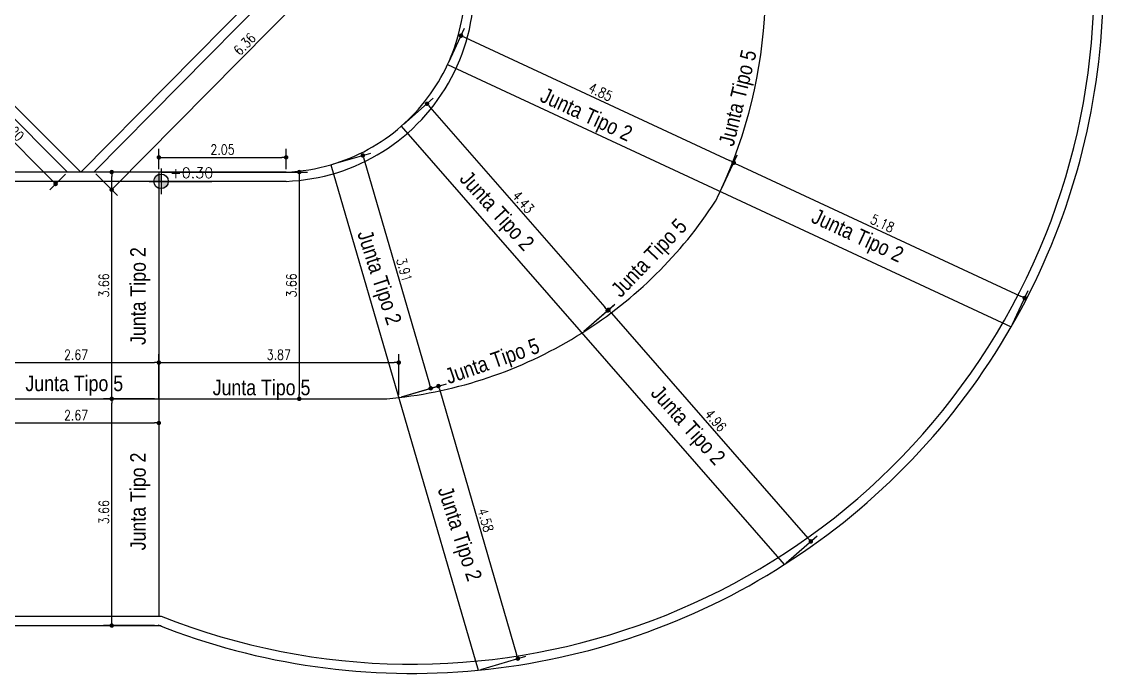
# Model space of a CAD drawing. Header units: millimetres. Extents: x 28448 to 57563, y -116865 to -58388.
# Drawn here: x 28846.33 to 28863.77, y -58469.16 to -58458.65 of the extents above; entities that cross this region are included whole.
import ezdxf

# ---------------------------------------------------------------- set-up
doc = ezdxf.new("R2010")
doc.units = ezdxf.units.MM
doc.header["$PDMODE"] = 35
doc.header["$PDSIZE"] = 0.5
doc.layers.get('DEFPOINTS').update_dxf_attribs({"color": 252, "lineweight": 5})
doc.layers.add('-PA-Cotas', color=4, linetype='Continuous')
doc.layers.add('Proyecto de Pavimento', color=4, linetype='Continuous')
doc.styles.add('Angosta', font='romans.shx', dxfattribs={"width": 0.8})
doc.styles.add('ARIAL', font='ARIALN.TTF')
doc.styles.add('romans', font='romans.shx')
doc.dimstyles.new('JC_1@100', dxfattribs={"dimscale": 0.9, "dimtxt": 0.18, "dimasz": 0.08, "dimexe": 0.15, "dimexo": 0.05, "dimgap": 0.05, "dimtad": 1, "dimzin": 1, "dimdsep": 46, "dimtxsty": 'Angosta', "dimblk1": 'DOT', "dimblk2": 'DOT', "dimsah": 1, "dimcen": 0.09, "dimclrd": 2, "dimclre": 1, "dimclrt": 3, "dimaunit": 1, "dimadec": 3, "dimazin": 0, "dimtfac": 1.8, "dimtmove": 2, "dimatfit": 3, "dimldrblk": 'DOT', "dimfxl": 0.15, "dimtolj": 1, "dimtzin": 0, "dimarcsym": 0})

# ---------------------------------------------------------------- blocks, each defined once
blk = doc.blocks.new('A$C445B3242')
h = blk.add_hatch(color=256)
h.paths.add_polyline_path([(0.195, 0.389, 0.414214), (0, 0.195), (0.195, 0.195)])
h.paths.add_polyline_path([(0.195, 0, 0.414214), (0.389, 0.195), (0.195, 0.195)])
for p, q in [((0.195, 0.389), (0.195, 0)), ((0.197, 0.544), (0.197, -0.147)), ((-0.123, 0.194), (1.565, 0.194)), ((0, 0.195), (0.389, 0.195))]:
    blk.add_line(p, q)
blk.add_circle((0.195, 0.195), 0.195)
blk = doc.blocks.new('_Dot')
at = {"color": 0, "linetype": 'ByBlock', "lineweight": -2}
blk.add_line((-0.5, 0), (-1, 0), dxfattribs=at)
at = {"color": 0, "linetype": 'ByBlock', "const_width": 0.5}
blk.add_lwpolyline([(-0.25, 0, 1), (0.25, 0, 1)], format="xyb", close=True, dxfattribs=at)
blk = doc.blocks.new('*D590')
at = {"layer": 'DEFPOINTS', "color": 0, "transparency": 16777216}
for p in [(28848.539, -58464.147), (28845.868, -58464.732), (28848.539, -58464.732)]:
    blk.add_point(p, dxfattribs=at)
at = {"layer": 'Proyecto de Pavimento', "color": 1, "lineweight": -2, "transparency": 16777216}
for p, q in [((28845.868, -58464.687), (28845.868, -58464.012)), ((28848.539, -58464.687), (28848.539, -58464.012))]:
    blk.add_line(p, q, dxfattribs=at)
at = {"layer": 'Proyecto de Pavimento', "color": 2, "lineweight": -2, "transparency": 16777216}
blk.add_line((28845.94, -58464.147), (28848.467, -58464.147), dxfattribs=at)
at = {"layer": 'Proyecto de Pavimento', "color": 2, "lineweight": -2, "transparency": 16777216, "xscale": 0.072, "yscale": 0.072, "zscale": 0.072, "rotation": 180}
blk.add_blockref('_Dot', (28845.868, -58464.147), dxfattribs=at)
at = {"layer": 'Proyecto de Pavimento', "color": 2, "lineweight": -2, "transparency": 16777216, "xscale": 0.072, "yscale": 0.072, "zscale": 0.072}
blk.add_blockref('_Dot', (28848.539, -58464.147), dxfattribs=at)
at = {"layer": 'Proyecto de Pavimento', "color": 3, "transparency": 16777216, "insert": (28847.204, -58464.021), "char_height": 0.162, "attachment_point": 5, "style": 'Angosta'}
blk.add_mtext('\\A1;2.67', dxfattribs=at)
blk = doc.blocks.new('*D587')
at = {"layer": 'DEFPOINTS', "color": 0, "transparency": 16777216}
for p in [(28845.868, -58464.732), (28848.539, -58464.732), (28848.539, -58465.122)]:
    blk.add_point(p, dxfattribs=at)
at = {"layer": 'Proyecto de Pavimento', "color": 1, "lineweight": -2, "transparency": 16777216}
for p, q in [((28845.868, -58464.777), (28845.868, -58465.257)), ((28848.539, -58464.777), (28848.539, -58465.257))]:
    blk.add_line(p, q, dxfattribs=at)
at = {"layer": 'Proyecto de Pavimento', "color": 2, "lineweight": -2, "transparency": 16777216}
blk.add_line((28845.94, -58465.122), (28848.467, -58465.122), dxfattribs=at)
at = {"layer": 'Proyecto de Pavimento', "color": 2, "lineweight": -2, "transparency": 16777216, "xscale": 0.072, "yscale": 0.072, "zscale": 0.072, "rotation": 180}
blk.add_blockref('_Dot', (28845.868, -58465.122), dxfattribs=at)
at = {"layer": 'Proyecto de Pavimento', "color": 2, "lineweight": -2, "transparency": 16777216, "xscale": 0.072, "yscale": 0.072, "zscale": 0.072}
blk.add_blockref('_Dot', (28848.539, -58465.122), dxfattribs=at)
at = {"layer": 'Proyecto de Pavimento', "color": 3, "transparency": 16777216, "insert": (28847.204, -58464.996), "char_height": 0.162, "attachment_point": 5, "style": 'Angosta'}
blk.add_mtext('\\A1;2.67', dxfattribs=at)
blk = doc.blocks.new('*D588')
at = {"layer": 'DEFPOINTS', "color": 0, "transparency": 16777216}
for p in [(28847.779, -58464.732), (28848.512, -58464.732), (28848.512, -58468.39)]:
    blk.add_point(p, dxfattribs=at)
at = {"layer": 'Proyecto de Pavimento', "color": 1, "lineweight": -2, "transparency": 16777216}
for p, q in [((28848.467, -58464.732), (28847.644, -58464.732)), ((28848.467, -58468.39), (28847.644, -58468.39))]:
    blk.add_line(p, q, dxfattribs=at)
at = {"layer": 'Proyecto de Pavimento', "color": 2, "lineweight": -2, "transparency": 16777216}
blk.add_line((28847.779, -58468.318), (28847.779, -58464.804), dxfattribs=at)
at = {"layer": 'Proyecto de Pavimento', "color": 2, "lineweight": -2, "transparency": 16777216, "xscale": 0.072, "yscale": 0.072, "zscale": 0.072}
for p, rotation in [((28847.779, -58464.732), 90), ((28847.779, -58468.39), 270)]:
    blk.add_blockref('_Dot', p, dxfattribs=dict(at, rotation=rotation))
at = {"layer": 'Proyecto de Pavimento', "color": 3, "transparency": 16777216, "insert": (28847.653, -58466.561), "char_height": 0.162, "attachment_point": 5, "rotation": 90, "style": 'Angosta'}
blk.add_mtext('\\A1;3.66', dxfattribs=at)
blk = doc.blocks.new('*D589')
at = {"layer": 'DEFPOINTS', "color": 0, "transparency": 16777216}
for p in [(28847.779, -58461.074), (28848.512, -58461.074), (28848.512, -58464.732)]:
    blk.add_point(p, dxfattribs=at)
at = {"layer": 'Proyecto de Pavimento', "color": 1, "lineweight": -2, "transparency": 16777216}
for p, q in [((28848.467, -58461.074), (28847.644, -58461.074)), ((28848.467, -58464.732), (28847.644, -58464.732))]:
    blk.add_line(p, q, dxfattribs=at)
at = {"layer": 'Proyecto de Pavimento', "color": 2, "lineweight": -2, "transparency": 16777216}
blk.add_line((28847.779, -58464.66), (28847.779, -58461.146), dxfattribs=at)
at = {"layer": 'Proyecto de Pavimento', "color": 2, "lineweight": -2, "transparency": 16777216, "xscale": 0.072, "yscale": 0.072, "zscale": 0.072}
for p, rotation in [((28847.779, -58461.074), 90), ((28847.779, -58464.732), 270)]:
    blk.add_blockref('_Dot', p, dxfattribs=dict(at, rotation=rotation))
at = {"layer": 'Proyecto de Pavimento', "color": 3, "transparency": 16777216, "insert": (28847.653, -58462.903), "char_height": 0.162, "attachment_point": 5, "rotation": 90, "style": 'Angosta'}
blk.add_mtext('\\A1;3.66', dxfattribs=at)
blk = doc.blocks.new('*D591')
at = {"layer": 'DEFPOINTS', "color": 0, "transparency": 16777216}
for p in [(28852.408, -58464.147), (28848.539, -58464.777), (28852.408, -58464.712, -499.792)]:
    blk.add_point(p, dxfattribs=at)
at = {"layer": 'Proyecto de Pavimento', "color": 1, "lineweight": -2, "transparency": 16777216}
for p, q in [((28848.539, -58464.732), (28848.539, -58464.012)), ((28852.408, -58464.667), (28852.408, -58464.012))]:
    blk.add_line(p, q, dxfattribs=at)
at = {"layer": 'Proyecto de Pavimento', "color": 2, "lineweight": -2, "transparency": 16777216}
blk.add_line((28848.611, -58464.147), (28852.336, -58464.147), dxfattribs=at)
at = {"layer": 'Proyecto de Pavimento', "color": 2, "lineweight": -2, "transparency": 16777216, "xscale": 0.072, "yscale": 0.072, "zscale": 0.072, "rotation": 180}
blk.add_blockref('_Dot', (28848.539, -58464.147), dxfattribs=at)
at = {"layer": 'Proyecto de Pavimento', "color": 2, "lineweight": -2, "transparency": 16777216, "xscale": 0.072, "yscale": 0.072, "zscale": 0.072}
blk.add_blockref('_Dot', (28852.408, -58464.147), dxfattribs=at)
at = {"layer": 'Proyecto de Pavimento', "color": 3, "transparency": 16777216, "insert": (28850.474, -58464.021), "char_height": 0.162, "attachment_point": 5, "style": 'Angosta'}
blk.add_mtext('\\A1;3.87', dxfattribs=at)
blk = doc.blocks.new('*D605')
at = {"layer": 'DEFPOINTS', "color": 0, "transparency": 16777216}
for p in [(28850.592, -58460.837), (28848.539, -58461.074), (28850.592, -58461.074)]:
    blk.add_point(p, dxfattribs=at)
at = {"layer": 'Proyecto de Pavimento', "color": 1, "lineweight": -2, "transparency": 16777216}
for p, q in [((28848.539, -58461.029), (28848.539, -58460.702)), ((28850.592, -58461.029), (28850.592, -58460.702))]:
    blk.add_line(p, q, dxfattribs=at)
at = {"layer": 'Proyecto de Pavimento', "color": 2, "lineweight": -2, "transparency": 16777216}
blk.add_line((28848.611, -58460.837), (28850.52, -58460.837), dxfattribs=at)
at = {"layer": 'Proyecto de Pavimento', "color": 2, "lineweight": -2, "transparency": 16777216, "xscale": 0.072, "yscale": 0.072, "zscale": 0.072, "rotation": 180}
blk.add_blockref('_Dot', (28848.539, -58460.837), dxfattribs=at)
at = {"layer": 'Proyecto de Pavimento', "color": 2, "lineweight": -2, "transparency": 16777216, "xscale": 0.072, "yscale": 0.072, "zscale": 0.072}
blk.add_blockref('_Dot', (28850.592, -58460.837), dxfattribs=at)
at = {"layer": 'Proyecto de Pavimento', "color": 3, "transparency": 16777216, "insert": (28849.566, -58460.711), "char_height": 0.162, "attachment_point": 5, "style": 'Angosta'}
blk.add_mtext('\\A1;2.05', dxfattribs=at)
blk = doc.blocks.new('*D606')
at = {"layer": 'DEFPOINTS', "color": 0, "transparency": 16777216}
for p in [(28848.539, -58461.074), (28848.539, -58464.732), (28850.803, -58464.732)]:
    blk.add_point(p, dxfattribs=at)
at = {"layer": 'Proyecto de Pavimento', "color": 1, "lineweight": -2, "transparency": 16777216}
for p, q in [((28848.584, -58461.074), (28850.938, -58461.074)), ((28848.584, -58464.732), (28850.938, -58464.732))]:
    blk.add_line(p, q, dxfattribs=at)
at = {"layer": 'Proyecto de Pavimento', "color": 2, "lineweight": -2, "transparency": 16777216}
blk.add_line((28850.803, -58461.146), (28850.803, -58464.66), dxfattribs=at)
at = {"layer": 'Proyecto de Pavimento', "color": 2, "lineweight": -2, "transparency": 16777216, "xscale": 0.072, "yscale": 0.072, "zscale": 0.072}
for p, rotation in [((28850.803, -58461.074), 90), ((28850.803, -58464.732), 270)]:
    blk.add_blockref('_Dot', p, dxfattribs=dict(at, rotation=rotation))
at = {"layer": 'Proyecto de Pavimento', "color": 3, "transparency": 16777216, "insert": (28850.677, -58462.903), "char_height": 0.162, "attachment_point": 5, "rotation": 90, "style": 'Angosta'}
blk.add_mtext('\\A1;3.66', dxfattribs=at)
blk = doc.blocks.new('*D607')
at = {"layer": 'DEFPOINTS', "color": 0, "transparency": 16777216}
for p in [(28851.314, -58460.956, -499.792), (28852.923, -58464.562), (28852.408, -58464.712, -499.792)]:
    blk.add_point(p, dxfattribs=at)
at = {"layer": 'Proyecto de Pavimento', "color": 1, "lineweight": -2, "transparency": 16777216}
for p, q in [((28851.357, -58460.943), (28851.958, -58460.768)), ((28852.451, -58464.7), (28853.053, -58464.524))]:
    blk.add_line(p, q, dxfattribs=at)
at = {"layer": 'Proyecto de Pavimento', "color": 2, "lineweight": -2, "transparency": 16777216}
blk.add_line((28851.849, -58460.875), (28852.903, -58464.493), dxfattribs=at)
at = {"layer": 'Proyecto de Pavimento', "color": 2, "lineweight": -2, "transparency": 16777216, "xscale": 0.072, "yscale": 0.072, "zscale": 0.072}
for p, rotation in [((28851.829, -58460.806), 106.2415757651994), ((28852.923, -58464.562), 286.2415757651994)]:
    blk.add_blockref('_Dot', p, dxfattribs=dict(at, rotation=rotation))
at = {"layer": 'Proyecto de Pavimento', "color": 3, "transparency": 16777216, "insert": (28852.497, -58462.649), "char_height": 0.162, "attachment_point": 5, "rotation": 286.2416, "style": 'Angosta'}
blk.add_mtext('\\A1;3.91', dxfattribs=at)
blk = doc.blocks.new('*D608')
at = {"layer": 'DEFPOINTS', "color": 0, "transparency": 16777216}
for p in [(28852.448, -58460.335, -499.792), (28855.777, -58463.307), (28855.361, -58463.67, -499.792)]:
    blk.add_point(p, dxfattribs=at)
at = {"layer": 'Proyecto de Pavimento', "color": 1, "lineweight": -2, "transparency": 16777216}
for p, q in [((28852.482, -58460.305), (28852.965, -58459.883)), ((28855.395, -58463.641), (28855.878, -58463.219))]:
    blk.add_line(p, q, dxfattribs=at)
at = {"layer": 'Proyecto de Pavimento', "color": 2, "lineweight": -2, "transparency": 16777216}
blk.add_line((28852.911, -58460.026), (28855.729, -58463.253), dxfattribs=at)
at = {"layer": 'Proyecto de Pavimento', "color": 2, "lineweight": -2, "transparency": 16777216, "xscale": 0.072, "yscale": 0.072, "zscale": 0.072}
for p, rotation in [((28852.864, -58459.972), 131.1311332628308), ((28855.777, -58463.307), 311.1311332628308)]:
    blk.add_blockref('_Dot', p, dxfattribs=dict(at, rotation=rotation))
at = {"layer": 'Proyecto de Pavimento', "color": 3, "transparency": 16777216, "insert": (28854.415, -58461.557), "char_height": 0.162, "attachment_point": 5, "rotation": 311.1311, "style": 'Angosta'}
blk.add_mtext('\\A1;4.43', dxfattribs=at)
blk = doc.blocks.new('*D609')
at = {"layer": 'DEFPOINTS', "color": 0, "transparency": 16777216}
for p in [(28853.195, -58459.341, -499.792), (28857.81, -58460.92), (28857.592, -58461.387, -499.792)]:
    blk.add_point(p, dxfattribs=at)
at = {"layer": 'Proyecto de Pavimento', "color": 1, "lineweight": -2, "transparency": 16777216}
for p, q in [((28853.214, -58459.3), (28853.469, -58458.751)), ((28857.611, -58461.346), (28857.866, -58460.797))]:
    blk.add_line(p, q, dxfattribs=at)
at = {"layer": 'Proyecto de Pavimento', "color": 2, "lineweight": -2, "transparency": 16777216}
blk.add_line((28853.478, -58458.904), (28857.744, -58460.889), dxfattribs=at)
at = {"layer": 'Proyecto de Pavimento', "color": 2, "lineweight": -2, "transparency": 16777216, "xscale": 0.072, "yscale": 0.072, "zscale": 0.072}
for p, rotation in [((28853.412, -58458.874), 155.045710993096), ((28857.81, -58460.92), 335.045710993096)]:
    blk.add_blockref('_Dot', p, dxfattribs=dict(at, rotation=rotation))
at = {"layer": 'Proyecto de Pavimento', "color": 3, "transparency": 16777216, "insert": (28855.664, -58459.783), "char_height": 0.162, "attachment_point": 5, "rotation": 335.0457, "style": 'Angosta'}
blk.add_mtext('\\A1;4.85', dxfattribs=at)
blk = doc.blocks.new('*D614')
at = {"layer": 'DEFPOINTS', "color": 0, "transparency": 16777216}
for p in [(28852.408, -58464.712, -499.792), (28854.329, -58468.923), (28853.689, -58469.11, -499.792)]:
    blk.add_point(p, dxfattribs=at)
at = {"layer": 'Proyecto de Pavimento', "color": 1, "lineweight": -2, "transparency": 16777216}
for p, q in [((28852.451, -58464.7), (28853.177, -58464.488)), ((28853.733, -58469.097), (28854.459, -58468.886))]:
    blk.add_line(p, q, dxfattribs=at)
at = {"layer": 'Proyecto de Pavimento', "color": 2, "lineweight": -2, "transparency": 16777216}
blk.add_line((28853.068, -58464.595), (28854.309, -58468.854), dxfattribs=at)
at = {"layer": 'Proyecto de Pavimento', "color": 2, "lineweight": -2, "transparency": 16777216, "xscale": 0.072, "yscale": 0.072, "zscale": 0.072}
for p, rotation in [((28853.048, -58464.526), 106.2415757652681), ((28854.329, -58468.923), 286.2415757652681)]:
    blk.add_blockref('_Dot', p, dxfattribs=dict(at, rotation=rotation))
at = {"layer": 'Proyecto de Pavimento', "color": 3, "transparency": 16777216, "insert": (28853.809, -58466.689), "char_height": 0.162, "attachment_point": 5, "rotation": 286.2416, "style": 'Angosta'}
blk.add_mtext('\\A1;4.58', dxfattribs=at)
blk = doc.blocks.new('*D615')
at = {"layer": 'DEFPOINTS', "color": 0, "transparency": 16777216}
for p in [(28855.361, -58463.67, -499.792), (28859.054, -58467.032), (28858.624, -58467.407, -499.792)]:
    blk.add_point(p, dxfattribs=at)
at = {"layer": 'Proyecto de Pavimento', "color": 1, "lineweight": -2, "transparency": 16777216}
for p, q in [((28855.395, -58463.641), (28855.893, -58463.206)), ((28858.658, -58467.378), (28859.156, -58466.943))]:
    blk.add_line(p, q, dxfattribs=at)
at = {"layer": 'Proyecto de Pavimento', "color": 2, "lineweight": -2, "transparency": 16777216}
blk.add_line((28855.838, -58463.349), (28859.007, -58466.978), dxfattribs=at)
at = {"layer": 'Proyecto de Pavimento', "color": 2, "lineweight": -2, "transparency": 16777216, "xscale": 0.072, "yscale": 0.072, "zscale": 0.072}
for p, rotation in [((28855.791, -58463.295), 131.1311332627821), ((28859.054, -58467.032), 311.1311332627821)]:
    blk.add_blockref('_Dot', p, dxfattribs=dict(at, rotation=rotation))
at = {"layer": 'Proyecto de Pavimento', "color": 3, "transparency": 16777216, "insert": (28857.518, -58465.08), "char_height": 0.162, "attachment_point": 5, "rotation": 311.1311, "style": 'Angosta'}
blk.add_mtext('\\A1;4.96', dxfattribs=at)
blk = doc.blocks.new('*D616')
at = {"layer": 'DEFPOINTS', "color": 0}
for p in [(28857.592, -58461.387, -499.792), (28862.503, -58463.106), (28862.288, -58463.569, -499.792)]:
    blk.add_point(p, dxfattribs=at)
at = {"layer": 'Proyecto de Pavimento', "color": 1, "lineweight": -2}
for p, q in [((28857.611, -58461.346), (28857.864, -58460.802)), ((28862.307, -58463.528), (28862.56, -58462.984))]:
    blk.add_line(p, q, dxfattribs=at)
at = {"layer": 'Proyecto de Pavimento', "color": 2, "lineweight": -2}
blk.add_line((28857.873, -58460.954), (28862.437, -58463.076), dxfattribs=at)
at = {"layer": 'Proyecto de Pavimento', "color": 2, "lineweight": -2, "xscale": 0.072, "yscale": 0.072, "zscale": 0.072}
for p, rotation in [((28857.807, -58460.924), 155.075904229906), ((28862.503, -58463.106), 335.075904229906)]:
    blk.add_blockref('_Dot', p, dxfattribs=dict(at, rotation=rotation))
at = {"layer": 'Proyecto de Pavimento', "color": 3, "insert": (28860.208, -58461.901), "char_height": 0.162, "attachment_point": 5, "rotation": 335.0759, "style": 'Angosta'}
blk.add_mtext('\\A1;5.18', dxfattribs=at)
blk = doc.blocks.new('*D695')
at = {"layer": 'DEFPOINTS', "color": 0, "transparency": 16777216}
for p in [(28851.96, -58456.553), (28852.248, -58456.838), (28847.489, -58461.074)]:
    blk.add_point(p, dxfattribs=at)
at = {"layer": 'Proyecto de Pavimento', "color": 1, "lineweight": -2, "transparency": 16777216}
for p, q in [((28851.992, -58456.585), (28852.344, -58456.933)), ((28847.521, -58461.105), (28847.874, -58461.454))]:
    blk.add_line(p, q, dxfattribs=at)
at = {"layer": 'Proyecto de Pavimento', "color": 2, "lineweight": -2, "transparency": 16777216}
blk.add_line((28847.828, -58461.308), (28852.198, -58456.889), dxfattribs=at)
at = {"layer": 'Proyecto de Pavimento', "color": 2, "lineweight": -2, "transparency": 16777216, "xscale": 0.072, "yscale": 0.072, "zscale": 0.072}
for p, rotation in [((28852.248, -58456.838), 45.32003357466569), ((28847.778, -58461.359), 225.3200335746657)]:
    blk.add_blockref('_Dot', p, dxfattribs=dict(at, rotation=rotation))
at = {"layer": 'Proyecto de Pavimento', "color": 3, "transparency": 16777216, "insert": (28849.923, -58459.01), "char_height": 0.162, "attachment_point": 5, "rotation": 45.32, "style": 'Angosta'}
blk.add_mtext('\\A1;6.36', dxfattribs=at)
blk = doc.blocks.new('*D736')
at = {"layer": 'DEFPOINTS', "color": 0, "transparency": 16777216}
for p in [(28845.508, -58459.516), (28847.066, -58461.074), (28846.874, -58461.266)]:
    blk.add_point(p, dxfattribs=at)
at = {"layer": 'Proyecto de Pavimento', "color": 1, "lineweight": -2, "transparency": 16777216}
for p, q in [((28845.476, -58459.547), (28845.221, -58459.803)), ((28847.034, -58461.106), (28846.779, -58461.361))]:
    blk.add_line(p, q, dxfattribs=at)
at = {"layer": 'Proyecto de Pavimento', "color": 2, "lineweight": -2, "transparency": 16777216}
blk.add_line((28845.367, -58459.758), (28846.824, -58461.215), dxfattribs=at)
at = {"layer": 'Proyecto de Pavimento', "color": 2, "lineweight": -2, "transparency": 16777216, "xscale": 0.072, "yscale": 0.072, "zscale": 0.072}
for p, rotation in [((28845.316, -58459.707), 135.0000000000669), ((28846.874, -58461.266), 315.0000000000668)]:
    blk.add_blockref('_Dot', p, dxfattribs=dict(at, rotation=rotation))
at = {"layer": 'Proyecto de Pavimento', "color": 3, "transparency": 16777216, "insert": (28846.184, -58460.397), "char_height": 0.162, "attachment_point": 5, "rotation": 315, "style": 'Angosta'}
blk.add_mtext('\\A1;2.20', dxfattribs=at)

msp = doc.modelspace()

# ---------------------------------------------------------------- linework, layer by layer
at = {"layer": 'Proyecto de Pavimento'}
for p, q in [((28847.2783, -58461.0738), (28851.8974, -58456.4029)), ((28847.4892, -58461.0738), (28851.96, -58456.5529)), ((28845.5073, -58459.3028), (28847.2783, -58461.0738)), ((28845.5079, -58459.5156), (28847.0662, -58461.0738)), ((28847.4892, -58461.0738), (28843.9669, -58461.0738)), ((28850.592, -58461.2238), (28790.9212, -58461.2238)), ((28790.9212, -58468.2397), (28848.5753, -58468.2397)), ((28790.9212, -58468.3897), (28848.5753, -58468.3897))]:
    msp.add_line(p, q, dxfattribs=at)
at = {"layer": 'Proyecto de Pavimento', "color": 7, "elevation": -499.7917}
for points in [[(28857.592, -58461.3873, 0.0984373), (28858.3176, -58458.4132, 0.0984373)], [(28855.3611, -58463.6705, 0.1084762), (28857.5177, -58461.5425, 0.0054801), (28857.592, -58461.3873, 0.0054801)], [(28852.4082, -58464.7121, 0.1122001), (28855.3611, -58463.6705)], [(28852.2164, -58464.7317, 0.0068219), (28852.4082, -58464.7121, 0.0068219)]]:
    msp.add_lwpolyline(points, format="xyb", dxfattribs=at)
at = {"layer": 'Proyecto de Pavimento', "color": 3, "elevation": -499.7917}
for points in [[(28853.1948, -58459.3411), (28862.2862, -58463.5717)], [(28852.4482, -58460.335), (28858.6245, -58467.4072)], [(28851.3139, -58460.9557), (28853.6893, -58469.1097)]]:
    msp.add_lwpolyline(points, dxfattribs=at)
at = {"layer": 'Proyecto de Pavimento'}
msp.add_lwpolyline([(28850.592, -58461.0738), (28847.4892, -58461.0738)], dxfattribs=at)
at = {"layer": 'Proyecto de Pavimento', "color": 3}
msp.add_lwpolyline([(28848.5392, -58461.0738), (28848.5392, -58468.2397)], dxfattribs=at)
at = {"layer": 'Proyecto de Pavimento', "color": 7}
msp.add_lwpolyline([(28790.9212, -58464.7317), (28852.2164, -58464.7317)], dxfattribs=at)
at = {"layer": 'Proyecto de Pavimento'}
for centre, radius, start, end in [((28852.6217, -58458.011, -499.7917), 11, 248.41638, 52.18704), ((28852.6217, -58458.011, -499.7917), 11.15, 356.72783, 23.80569), ((28850.4741, -58458.0754, 499.7917), 3.1506, 272.14344, 32.06394), ((28850.4748, -58458.0754, -499.7917), 3, 335.04571, 357.53343), ((28852.6217, -58458.011, -499.7917), 11.15, 330.08494, 356.72783), ((28850.4748, -58458.0754, -499.7917), 3, 311.13113, 335.04571), ((28850.4748, -58458.0754, -499.7917), 3, 286.24158, 311.13113), ((28850.4609, -58458.0083, 499.7917), 3.0683, 272.44777, 286.14058), ((28852.6217, -58458.011, -499.7917), 11.15, 302.5721, 330.08494), ((28852.6217, -58458.011, -499.7917), 11.15, 275.49424, 302.5721), ((28852.6217, -58458.011, -499.7917), 11.15, 248.41638, 275.49424)]:
    msp.add_arc(centre, radius, start, end, dxfattribs=at)

# ---------------------------------------------------------------- block references
at = {"layer": 'Proyecto de Pavimento', "xscale": 0.6000000000931323, "yscale": 0.6000000000931323, "zscale": 0.6000000000931323}
msp.add_blockref('A$C445B3242', (28848.4569, -58461.3406, -499.7917), dxfattribs=at)

# ---------------------------------------------------------------- texts
at = {"layer": '-PA-Cotas', "linetype": 'Continuous', "insert": (28849.4165, -58461.0005, -499.7917), "char_height": 0.17, "width": 12.695578, "attachment_point": 3, "rotation": 0.13103, "style": 'romans'}
msp.add_mtext('+0.30', dxfattribs=at)
at = {"layer": 'Proyecto de Pavimento', "color": 0, "style": 'ARIAL'}
for s, rotation, p in [('Junta Tipo 5', 76.25878, (28857.808, -58460.6717)), ('Junta Tipo 2', 335.14583, (28854.6683, -58459.925, 999.5834)), ('Junta Tipo 2', 312.02762, (28853.3742, -58461.1949, 999.5834)), ('Junta Tipo 2', 335.14583, (28859.0431, -58461.8769, 999.5834)), ('Junta Tipo 5', 46.37455, (28855.9881, -58463.112)), ('Junta Tipo 2', 288.03535, (28851.737, -58462.0625, 999.5834)), ('Junta Tipo 2', 90, (28848.3268, -58463.863)), ('Junta Tipo 5', 19.20171, (28853.2132, -58464.4967)), ('Junta Tipo 2', 312.02762, (28856.4569, -58464.6521, 999.5834)), ('Junta Tipo 2', 90, (28848.3268, -58467.1762)), ('Junta Tipo 2', 288.03535, (28853.034, -58466.1958, 999.5834))]:
    msp.add_text(s, height=0.25, rotation=rotation, dxfattribs=at).set_placement(p)
for p in [(28846.3868, -58464.6082), (28849.4067, -58464.6745)]:
    msp.add_text('Junta Tipo 5', height=0.25, dxfattribs=at).set_placement(p)

# ---------------------------------------------------------------- dimensions: what is measured, and where the dimension line sits
at = {"layer": 'Proyecto de Pavimento'}
for p1, p2, distance, picture, middle in [((28847.4892, -58461.0738), (28851.96, -58456.5529), -0.4054, '*D695', (28849.9233, -58459.0098)), ((28853.1948, -58459.3411, -499.7917), (28857.592, -58461.3873, -499.7917), 0.5156, '*D609', (28855.6641, -58459.7825)), ((28845.5079, -58459.5156), (28847.0662, -58461.0738), -0.2711, '*D736', (28846.1844, -58460.3973)), ((28852.4482, -58460.335, -499.7917), (28855.3611, -58463.6705, -499.7917), 0.5518, '*D608', (28854.4151, -58461.5569)), ((28851.3139, -58460.9557, -499.7917), (28852.4082, -58464.7121, -499.7917), 0.5361, '*D607', (28852.4968, -58462.6487)), ((28857.592, -58461.3873, -499.7917), (28862.2875, -58463.5693, -499.7917), 0.5107, '*D616', (28860.2081, -58461.9009)), ((28855.3611, -58463.6705, -499.7917), (28858.6245, -58467.4072, -499.7917), 0.5709, '*D615', (28857.5176, -58465.0805)), ((28852.4082, -58464.7121, -499.7917), (28853.6893, -58469.1097, -499.7917), 0.6662, '*D614', (28853.8094, -58466.6894))]:
    dim = msp.add_aligned_dim(p1=p1, p2=p2, distance=distance, dimstyle='JC_1@100', dxfattribs=at)
    dim.commit()
    dim.dimension.update_dxf_attribs({"geometry": picture, "text_midpoint": middle})
for base, p1, p2, picture, middle in [((28850.592, -58460.837), (28848.5392, -58461.0738), (28850.592, -58461.0738), '*D605', (28849.5656, -58460.711)), ((28848.5392, -58464.1473), (28845.8678, -58464.7317), (28848.5392, -58464.7317), '*D590', (28847.2035, -58464.0213)), ((28852.4082, -58464.1473), (28848.5392, -58464.7767), (28852.4082, -58464.7121, -499.7917), '*D591', (28850.4737, -58464.0213)), ((28848.5392, -58465.1219), (28845.8678, -58464.7317), (28848.5392, -58464.7317), '*D587', (28847.2035, -58464.9959))]:
    dim = msp.add_linear_dim(base=base, p1=p1, p2=p2, dimstyle='JC_1@100', dxfattribs=at)
    dim.commit()
    dim.dimension.update_dxf_attribs({"geometry": picture, "text_midpoint": middle})
for base, p1, p2, picture, middle in [((28847.7791, -58461.0738), (28848.5118, -58464.7317), (28848.5118, -58461.0738), '*D589', (28847.6531, -58462.9028)), ((28850.8026, -58464.7317), (28848.5392, -58461.0738), (28848.5392, -58464.7317), '*D606', (28850.6766, -58462.9028)), ((28847.7791, -58464.7317), (28848.5118, -58468.3897), (28848.5118, -58464.7317), '*D588', (28847.6531, -58466.5607))]:
    dim = msp.add_linear_dim(base=base, p1=p1, p2=p2, angle=90, dimstyle='JC_1@100', dxfattribs=at)
    dim.commit()
    dim.dimension.update_dxf_attribs({"geometry": picture, "text_midpoint": middle})

doc.saveas('drawing.dxf')
